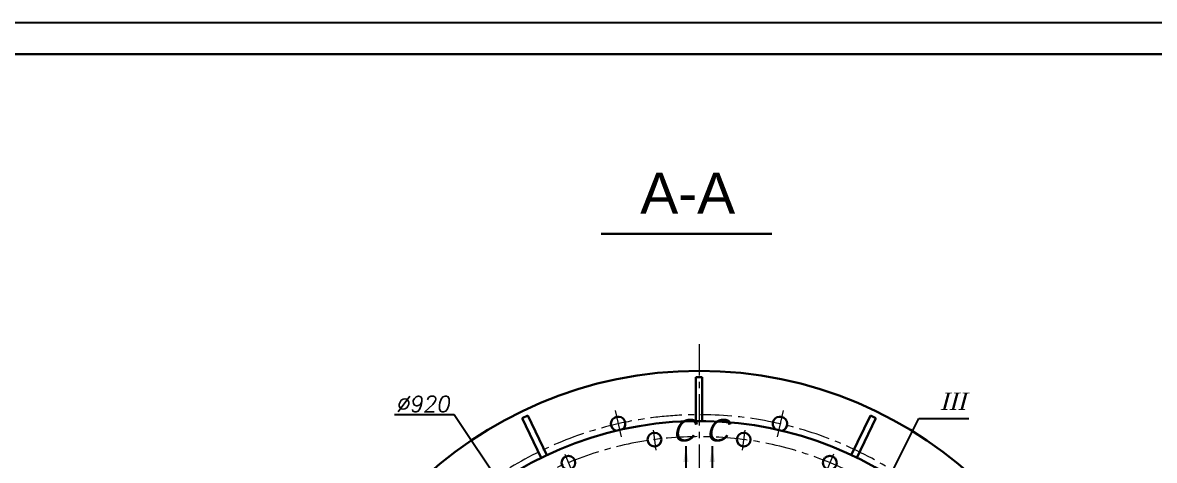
# Model space of a CAD drawing. Header units: inches. Extents: x -496 to 5444, y -47 to 8353.
# Drawn here: x 2363 to 4168, y 7655 to 8353 of the extents above; entities that cross this region are included whole.
import ezdxf

# ---------------------------------------------------------------- set-up
doc = ezdxf.new("R2010")
doc.units = ezdxf.units.IN
doc.header["$LTSCALE"] = 40
doc.header["$MEASUREMENT"] = 0
doc.linetypes.add('CENTER', pattern=[2, 1.25, -0.25, 0.25, -0.25])
doc.layers.get('0').update_dxf_attribs({"plot": 0})
doc.layers.get('DEFPOINTS').update_dxf_attribs({"lineweight": 25})
for name, color, linetype, lineweight in [('Dam', 2, 'Continuous', 30), ('kthuoc', 3, 'Continuous', 13), ('Net manh', 3, 'Continuous', 13), ('Tam', 1, 'CENTER', 13), ('Tam dut', 1, 'CENTER', 13)]:
    doc.layers.add(name, color=color, linetype=linetype, lineweight=lineweight)
doc.styles.add('1', font='VNARIAL.ttf', dxfattribs={"oblique": 15, "height": 25})
doc.styles.add('chu2.5', font='txt.shx', dxfattribs={"oblique": 10, "height": 25})
doc.styles.add('chu65', font='VNARIAL.ttf', dxfattribs={"height": 65})
doc.styles.add('STYLE1', font='txt.shx', dxfattribs={"oblique": 15, "height": 25})
doc.dimstyles.new('kichthuoc2.5', dxfattribs={"dimtxt": 25, "dimasz": 25, "dimexe": 4, "dimexo": 0, "dimgap": 5, "dimtad": 1, "dimtoh": 1, "dimdec": 0, "dimzin": 0, "dimdsep": 46, "dimtxsty": 'chu2.5', "dimcen": 5, "dimclrd": 256, "dimclre": 256, "dimclrt": 256, "dimadec": 0, "dimazin": 0, "dimtfac": 1, "dimtdec": 0, "dimtmove": 0, "dimatfit": 0, "dimfxl": 0, "dimtolj": 1, "dimtzin": 0, "dimarcsym": 0})
doc.dimstyles.new('TH', dxfattribs={"dimscale": 0, "dimtxt": 2.5, "dimasz": 25, "dimexe": 20, "dimexo": 5, "dimgap": 8, "dimtad": 1, "dimdec": 0, "dimzin": 0, "dimdsep": 46, "dimtxsty": 'STYLE1', "dimcen": 0, "dimse2": 1, "dimsd2": 1, "dimclrd": 6, "dimclre": 6, "dimclrt": 11, "dimadec": 0, "dimazin": 0, "dimtfac": 1, "dimtdec": 0, "dimtofl": 0, "dimtmove": 0, "dimatfit": 3, "dimfxl": 0, "dimtolj": 1, "dimtzin": 0, "dimarcsym": 0})

# ---------------------------------------------------------------- blocks, each defined once
blk = doc.blocks.new('*D40')
at = {"layer": 'DEFPOINTS', "color": 0}
for p in [(3184.746458678806, 7529.413349398053), (3699.22646457363, 6766.713982980025)]:
    blk.add_point(p, dxfattribs=at)
at = {"layer": 'Net manh', "lineweight": -2}
for p, q in [((3051.030805100184, 7727.642324472035), (2956.32671784133, 7727.642324472035)), ((3170.766023736012, 7550.138875659412), (3051.030805100184, 7727.642324472035)), ((3699.22646457363, 6766.713982980025), (3184.746458678806, 7529.413349398053)), ((3713.206899516425, 6745.988456718665), (3727.187334459219, 6725.262930457306))]:
    blk.add_line(p, q, dxfattribs=at)
at = {"layer": 'Net manh'}
for points in [[(3174.220278112905, 7552.468948149877), (3167.311769359118, 7547.808803168946), (3184.746458678806, 7529.413349398053)], [(3716.661153893318, 6748.318529209131), (3709.752645139532, 6743.6583842282), (3699.22646457363, 6766.713982980025)]]:
    blk.add_solid(points, dxfattribs=at)
at = {"layer": 'Net manh', "insert": (3001.178761470757, 7745.142324472036), "char_height": 25, "attachment_point": 5, "style": 'chu2.5'}
blk.add_mtext('\\A1;∅920', dxfattribs=at)

msp = doc.modelspace()

# ---------------------------------------------------------------- linework, layer by layer
msp.add_lwpolyline([(-496.2901254080907, -46.87714582066553), (-496.2901254080907, 8353.122854179335), (5443.709874591913, 8353.122854179335), (5443.709874591913, -46.87714582066553), (-496.2901254080907, -46.87714582066553)], close=True)
at = {"layer": 'Dam'}
for p, q in [((3285.638164063734, 8016.669260209572), (3558.264600685849, 8016.669260209572)), ((3299.679276018942, 8016.669260209572), (3440.543605896062, 8016.669260209572)), ((3436.986461626213, 7788.063666189028), (3436.986461626213, 7718.041735942598)), ((3436.986461626213, 7788.063666189028), (3446.986461626213, 7788.063666189028)), ((3446.986461626213, 7788.063666189028), (3446.986461626213, 7718.041735942598)), ((3159.79602425146, 7722.514322950989), (3168.805712930487, 7726.853160342164)), ((3159.79602425146, 7722.514322950989), (3190.177401167013, 7659.426743728523)), ((3168.805712930487, 7726.853160342164), (3199.187089846033, 7663.765581119697)), ((3715.167210321932, 7726.853160342162), (3684.785833406386, 7663.765581119695)), ((3724.176899000959, 7722.514322950987), (3693.795522085413, 7659.426743728519)), ((3715.167210321932, 7726.853160342162), (3724.176899000959, 7722.514322950987))]:
    msp.add_line(p, q, dxfattribs=at)
at = {"layer": 'Dam', "color": 2}
msp.add_lwpolyline([(-246.2901254080907, 3.122854179334439), (5393.709874591913, 3.122854179334439), (5393.709874591913, 8303.122854179335), (-246.2901254080907, 8303.122854179335)], close=True, dxfattribs=at)
at = {"layer": 'Dam'}
for centre, radius in [((3441.986461626213, 7148.063666189032), 650), ((3370.849686864293, 7688.401115637482), 11), ((3513.123236384358, 7688.401115637978), 11), ((3233.423990985176, 7651.578011406871), 11), ((3650.548932263731, 7651.57801140833), 11)]:
    msp.add_circle(centre, radius, dxfattribs=at)
at = {"layer": 'Dam', "color": 2}
msp.add_arc((3441.986461624118, 7148.063666188214), 570, 13.95903338771483, 346.0409666122853, dxfattribs=at)
at = {"layer": 'Dam'}
for centre, start, end in [((3312.924319931546, 7713.521855254488), 312.1672701015995, 253.5470156124779), ((3571.048603320865, 7713.521855254489), 286.4529843875221, 227.8327298984005)]:
    msp.add_arc(centre, 11.5, start, end, dxfattribs=at)
at = {"layer": 'Tam'}
for p, q in [((3308.035217459794, 7734.942412774541), (3317.602425103018, 7693.025737308628)), ((3575.937705792625, 7734.942412774541), (3566.370498149401, 7693.025737308627)), ((3368.902813131862, 7703.189089797532), (3373.073847463168, 7671.506938621228)), ((3515.070110116783, 7703.189089798029), (3510.899075785485, 7671.506938621724)), ((3227.716046015391, 7665.358209566196), (3239.944899912583, 7635.835144635328)), ((3656.25687723351, 7665.358209567657), (3644.028023336327, 7635.835144636785))]:
    msp.add_line(p, q, dxfattribs=at)
msp.add_arc((3441.986461626206, 7148.06366618903), 580, 13.71361265546622, 346.2863873443681, dxfattribs=at)
at = {"layer": 'Tam dut'}
msp.add_line((3441.98646162412, 7840.655107317577), (3441.986461624117, 6455.472225060485), dxfattribs=at)
msp.add_arc((3441.986461626214, 7148.063666188214), 545, 14.61327592308684, 345.3867240769133, dxfattribs=at)

# ---------------------------------------------------------------- texts
at = {"layer": 'kthuoc', "insert": (3423.815773839204, 8081.309823093252), "char_height": 65, "width": 383.9403811147204, "attachment_point": 5, "style": 'chu65'}
msp.add_mtext('A-A', dxfattribs=at)
at = {"layer": 'Net manh', "color": 2, "insert": (3825.815156408608, 7749.520998686097), "char_height": 27.77777777777778, "attachment_point": 4, "style": 'STYLE1'}
msp.add_mtext('\\f.VnTimeH|b0|i0|c0|p34;III', dxfattribs=at)
at = {"layer": 'Net manh', "char_height": 36, "width": 381.642785594326, "attachment_point": 3, "style": '1'}
for insert in [(3435.007842871469, 7721.414629495764), (3488.252066317996, 7721.414629494845)]:
    msp.add_mtext('C', dxfattribs=dict(at, insert=insert))

# ---------------------------------------------------------------- dimensions: what is measured, and where the dimension line sits
at = {"layer": 'Net manh'}
dim = msp.add_diameter_dim_2p(p1=(3699.22646457363, 6766.713982980025), p2=(3184.746458678806, 7529.413349398053), dimstyle='kichthuoc2.5', dxfattribs=at)
dim.commit()
dim.dimension.update_dxf_attribs({"geometry": '*D40', "text_midpoint": (3001.178761470757, 7727.642324472036), "dimtype": 163})

# ---------------------------------------------------------------- leaders
at = {"layer": 'Net manh', "color": 2, "annotation_type": 0, "has_hookline": 1, "hookline_direction": 0, "text_width": 46.22965442875515, "horizontal_direction": (1, -1.723773217527227e-11, 0)}
msp.add_leader([(3619.729072863927, 7378.459286602385), (3792.61515640851, 7722.050448726635), (3817.61515640851, 7722.050448726204)], dimstyle='TH', override={"dimscale": 1, "dimgap": 8.2, "dimtoh": 1, "dimcen": 0.09, "dimse2": 0, "dimsd2": 0, "dimclrd": 256, "dimclre": 256, "dimclrt": 256, "dimtofl": 1, "dimtmove": 1}, dxfattribs=at)
at = {"layer": 'Net manh'}
for points in [[(3420.986461635347, 7677.918329820351), (3420.986461634308, 7617.433719625712)], [(3462.986461635347, 7677.918329819629), (3462.986461634305, 7617.43371962499)]]:
    msp.add_leader(points, dimstyle='kichthuoc2.5', override={"dimgap": 5, "dimtad": 0}, dxfattribs=at)

doc.saveas('drawing.dxf')
